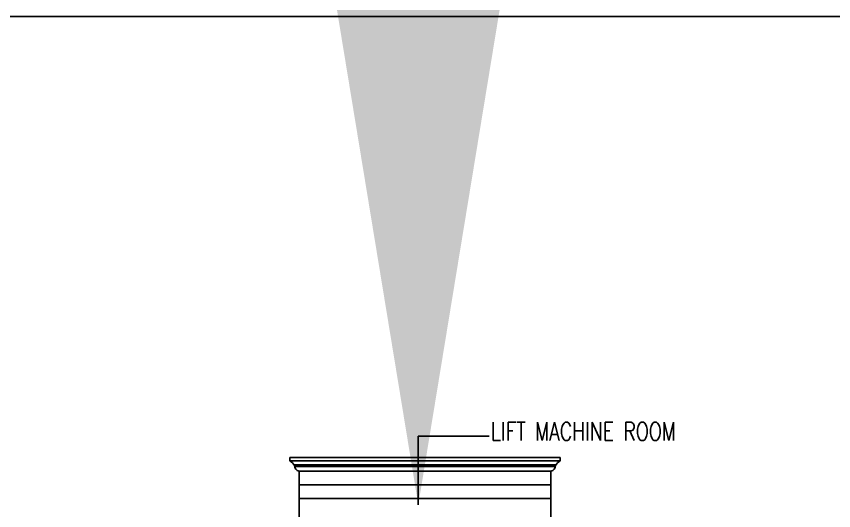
# Model space of a CAD drawing. Header units: metres. Extents: x 10 to 343, y 349 to 530.
# Drawn here: x 261.5 to 270.42, y 474.45 to 479.84 of the extents above; entities that cross this region are included whole.
import ezdxf

# ---------------------------------------------------------------- set-up
doc = ezdxf.new("R2010")
doc.units = ezdxf.units.M
doc.linetypes.add('DASHED2', pattern=[0.375, 0.25, -0.125])
doc.styles.add('RS3', font='romans.shx', dxfattribs={"width": 0.75, "height": 200})
doc.dimstyles.new('1', dxfattribs={"dimtxt": 2, "dimasz": 100, "dimexe": 100, "dimexo": 0, "dimgap": 50, "dimtad": 1, "dimdec": 0, "dimzin": 3, "dimdsep": 46, "dimtxsty": 'RS3', "dimblk": 'ARCHTICK', "dimcen": 150, "dimdle": 100, "dimclrd": 256, "dimclre": 256, "dimclrt": 6, "dimadec": 0, "dimazin": 0, "dimtfac": 1, "dimtdec": 0, "dimtmove": 2, "dimatfit": 3, "dimfxl": 0, "dimlwd": -1, "dimlwe": -1, "dimarcsym": 0})

# ---------------------------------------------------------------- blocks, each defined once
blk = doc.blocks.new('_ArchTick')
at = {"color": 0, "linetype": 'ByBlock', "const_width": 0.15}
blk.add_lwpolyline([(-0.5, -0.5), (0.5, 0.5)], dxfattribs=at)

msp = doc.modelspace()

# ---------------------------------------------------------------- linework, layer by layer
at = {"ltscale": 400}
for p, q in [((267.4397, 475.0312), (264.4897, 475.0312)), ((264.4897, 475.0312), (264.4897, 474.9937)), ((264.4897, 474.9937), (267.4397, 474.9937)), ((267.4397, 475.0312), (267.4397, 474.9937)), ((264.5897, 473.7312), (264.5897, 474.8812)), ((267.3397, 473.7312), (267.3397, 474.8812))]:
    msp.add_line(p, q, dxfattribs=at)
for p, q in [((264.5356, 474.95), (267.3938, 474.95)), ((264.5417, 474.9312), (267.3877, 474.9312))]:
    msp.add_line(p, q)
at = {"ltscale": 0.5}
msp.add_line((264.5897, 474.8812), (267.3397, 474.8812), dxfattribs=at)
at = {"linetype": 'DASHED2', "ltscale": 600}
for p, q in [((267.3397, 474.7312), (264.5897, 474.7312)), ((267.3397, 474.5812), (264.5897, 474.5812))]:
    msp.add_line(p, q, dxfattribs=at)
msp.add_lwpolyline([(227.826, 479.8415), (302.8307, 479.8415), (302.8307, 423.3577), (227.826, 423.3577)], close=True)
at = {"ltscale": 400}
for centre, radius, start, end in [((264.4068, 474.8609), 0.1566, 31.35377, 58.0252), ((267.5226, 474.8609), 0.1566, 121.9748, 148.64623), ((264.6046, 474.9436), 0.0642, 181.1052, 256.53819), ((267.3248, 474.9436), 0.0642, 283.46181, 358.8948)]:
    msp.add_arc(centre, radius, start, end, dxfattribs=at)

# ---------------------------------------------------------------- texts
at = {"style": 'RS3', "width": 0.75}
msp.add_text('LIFT MACHINE ROOM', height=0.2, dxfattribs=at).set_placement((266.6846, 475.214))

# ---------------------------------------------------------------- leaders
at = {"ltscale": 400}
msp.add_leader([(265.8915, 474.5131), (265.8915, 475.2625), (266.6659, 475.2625)], dimstyle='1', override={"dimgap": 50, "dimtad": 0, "dimfxl": 200, "dimfxlon": 1}, dxfattribs=at)

doc.saveas('drawing.dxf')
